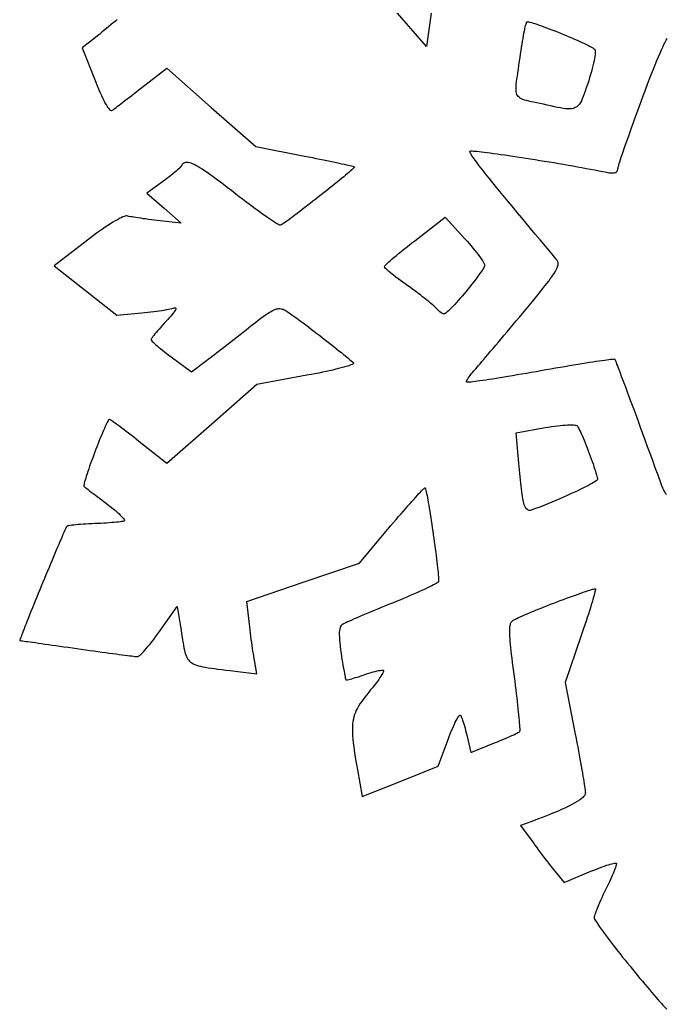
# Model space of a CAD drawing. Header units: millimetres. Extents: x -143 to 141, y -164 to 164.
# Drawn here: x -142.9 to -0.8, y -163.2 to 54.2 of the extents above; entities that cross this region are included whole.
import ezdxf

# ---------------------------------------------------------------- set-up
doc = ezdxf.new("R2010")
doc.units = ezdxf.units.MM
doc.layers.add('По умолчанию', color=7, linetype='Continuous', lineweight=30)

msp = doc.modelspace()

# ---------------------------------------------------------------- linework, layer by layer
at = {"layer": 'По умолчанию', "color": 18, "lineweight": 30, "true_color": 0x000000}
for points in [[(-52.02, 58.88), (-53.51, 48.36), (-53.51, 48.36), (-60.92, 56.82)], [(-121.49, 54.25), (-121.89, 53.9), (-122.33, 53.52), (-122.81, 53.13), (-123.3, 52.72), (-123.81, 52.3), (-124.32, 51.88), (-124.83, 51.47), (-125.32, 51.07), (-125.8, 50.69), (-126.25, 50.33), (-126.25, 50.33), (-129.15, 48.07), (-129.15, 48.07), (-126.32, 40.83), (-126.32, 40.83), (-125.95, 39.91), (-125.6, 39.06), (-125.27, 38.27), (-124.95, 37.56), (-124.64, 36.91), (-124.36, 36.34), (-124.09, 35.83), (-123.83, 35.4), (-123.6, 35.03), (-123.37, 34.74), (-123.17, 34.51), (-122.98, 34.36), (-122.81, 34.28), (-122.66, 34.27), (-122.52, 34.33), (-122.52, 34.33), (-122.39, 34.42), (-122.21, 34.56), (-121.99, 34.73), (-121.71, 34.94), (-121.39, 35.18), (-121.04, 35.46), (-120.65, 35.76), (-120.22, 36.08), (-119.77, 36.43), (-119.29, 36.8), (-118.79, 37.18), (-118.27, 37.59), (-117.73, 38), (-117.18, 38.42), (-116.62, 38.85), (-116.06, 39.29), (-116.06, 39.29), (-110.57, 43.53), (-110.57, 43.53), (-100.8, 34.94), (-100.8, 34.94), (-91.03, 26.34), (-91.03, 26.34), (-80.31, 24.25), (-80.31, 24.25), (-79.43, 24.08), (-78.58, 23.91), (-77.74, 23.74), (-76.92, 23.57), (-76.13, 23.41), (-75.37, 23.26), (-74.64, 23.11), (-73.94, 22.96), (-73.28, 22.82), (-72.66, 22.69), (-72.09, 22.56), (-71.56, 22.45), (-71.08, 22.34), (-70.65, 22.24), (-70.28, 22.15), (-69.96, 22.08), (-69.7, 22.01), (-69.51, 21.95), (-69.38, 21.91), (-69.33, 21.88), (-69.33, 21.88), (-69.33, 21.84), (-69.4, 21.75), (-69.52, 21.62), (-69.7, 21.45), (-69.93, 21.24), (-70.2, 21), (-70.52, 20.72), (-70.87, 20.41), (-71.27, 20.08), (-71.7, 19.72), (-72.16, 19.34), (-72.65, 18.94), (-73.16, 18.52), (-73.7, 18.08), (-74.26, 17.63), (-74.83, 17.17), (-75.42, 16.7), (-76.02, 16.23), (-76.62, 15.75), (-77.23, 15.27), (-77.84, 14.79), (-78.45, 14.31), (-79.05, 13.84), (-79.65, 13.38), (-80.24, 12.93), (-80.81, 12.49), (-81.36, 12.07), (-81.9, 11.66), (-82.41, 11.28), (-82.9, 10.91), (-83.35, 10.57), (-83.78, 10.26), (-84.17, 9.98), (-84.52, 9.73), (-84.83, 9.52), (-85.1, 9.34), (-85.32, 9.2), (-85.49, 9.1), (-85.61, 9.05), (-85.61, 9.05), (-85.69, 9.05), (-85.84, 9.1), (-86.04, 9.2), (-86.29, 9.33), (-86.59, 9.51), (-86.94, 9.73), (-87.33, 9.99), (-87.77, 10.28), (-88.25, 10.6), (-88.76, 10.96), (-89.31, 11.35), (-89.89, 11.76), (-90.51, 12.21), (-91.14, 12.67), (-91.81, 13.16), (-92.49, 13.67), (-93.2, 14.21), (-93.92, 14.75), (-94.65, 15.32), (-95.4, 15.9), (-95.4, 15.9), (-96.37, 16.65), (-97.29, 17.36), (-98.15, 18.01), (-98.96, 18.63), (-99.72, 19.19), (-100.42, 19.71), (-101.09, 20.19), (-101.7, 20.62), (-102.28, 21.01), (-102.81, 21.36), (-103.3, 21.68), (-103.76, 21.95), (-104.18, 22.18), (-104.57, 22.38), (-104.92, 22.54), (-105.25, 22.67), (-105.55, 22.76), (-105.82, 22.82), (-106.07, 22.85), (-106.3, 22.85), (-106.51, 22.81), (-106.7, 22.75), (-106.87, 22.66), (-107.03, 22.55), (-107.18, 22.4), (-107.31, 22.23), (-107.44, 22.04), (-107.44, 22.04), (-107.55, 21.89), (-107.72, 21.7), (-107.94, 21.48), (-108.21, 21.22), (-108.52, 20.94), (-108.87, 20.64), (-109.26, 20.32), (-109.67, 19.98), (-110.1, 19.64), (-110.55, 19.29), (-111.02, 18.94), (-111.49, 18.59), (-111.49, 18.59), (-114.96, 16.08), (-114.96, 16.08), (-111.18, 12.8), (-111.18, 12.8), (-107.41, 9.52), (-107.41, 9.52), (-112.71, 10.12), (-112.71, 10.12), (-113.34, 10.19), (-113.96, 10.26), (-114.57, 10.34), (-115.17, 10.42), (-115.76, 10.49), (-116.32, 10.57), (-116.85, 10.65), (-117.35, 10.72), (-117.8, 10.79), (-118.22, 10.86), (-118.59, 10.93), (-118.9, 10.98), (-119.15, 11.04), (-119.34, 11.09), (-119.34, 11.09), (-119.49, 11.1), (-119.7, 11.06), (-119.96, 10.98), (-120.26, 10.86), (-120.62, 10.7), (-121.01, 10.5), (-121.45, 10.26), (-121.92, 9.99), (-122.43, 9.69), (-122.97, 9.35), (-123.53, 8.99), (-124.12, 8.6), (-124.73, 8.18), (-125.36, 7.74), (-126, 7.28), (-126.66, 6.81), (-127.32, 6.31), (-127.99, 5.8), (-127.99, 5.8), (-135.32, 0.14), (-135.32, 0.14), (-128.43, -5.29), (-128.43, -5.29), (-121.55, -10.72), (-121.55, -10.72), (-116.04, -10.2), (-116.04, -10.2), (-115.39, -10.14), (-114.74, -10.07), (-114.09, -9.99), (-113.46, -9.92), (-112.84, -9.83), (-112.25, -9.75), (-111.69, -9.67), (-111.15, -9.59), (-110.66, -9.5), (-110.21, -9.42), (-109.81, -9.34), (-109.47, -9.27), (-109.18, -9.2), (-108.97, -9.13), (-108.97, -9.13), (-108.8, -9.09), (-108.69, -9.09), (-108.62, -9.14), (-108.6, -9.23), (-108.62, -9.36), (-108.7, -9.53), (-108.81, -9.74), (-108.96, -9.98), (-109.16, -10.26), (-109.4, -10.56), (-109.67, -10.9), (-109.99, -11.26), (-110.34, -11.65), (-110.72, -12.06), (-110.72, -12.06), (-111.14, -12.5), (-111.54, -12.93), (-111.92, -13.35), (-112.28, -13.76), (-112.61, -14.15), (-112.92, -14.51), (-113.2, -14.85), (-113.44, -15.16), (-113.65, -15.43), (-113.81, -15.66), (-113.94, -15.85), (-114.01, -16), (-114.04, -16.1), (-114.04, -16.1), (-114.01, -16.18), (-113.92, -16.31), (-113.78, -16.47), (-113.59, -16.67), (-113.34, -16.9), (-113.06, -17.16), (-112.73, -17.44), (-112.37, -17.75), (-111.97, -18.07), (-111.55, -18.42), (-111.09, -18.78), (-110.61, -19.15), (-110.11, -19.52), (-109.6, -19.9), (-109.6, -19.9), (-105.16, -23.16), (-105.16, -23.16), (-101.86, -20.69), (-101.86, -20.69), (-101.5, -20.41), (-101.08, -20.09), (-100.61, -19.74), (-100.11, -19.35), (-99.56, -18.93), (-98.99, -18.48), (-98.38, -18.02), (-97.76, -17.53), (-97.12, -17.03), (-96.46, -16.52), (-95.79, -16), (-95.13, -15.48), (-94.46, -14.95), (-93.8, -14.43), (-93.15, -13.92), (-92.52, -13.42), (-92.52, -13.42), (-91.78, -12.84), (-91.11, -12.31), (-90.48, -11.83), (-89.91, -11.4), (-89.38, -11.01), (-88.9, -10.67), (-88.45, -10.36), (-88.05, -10.1), (-87.67, -9.88), (-87.33, -9.69), (-87.01, -9.54), (-86.72, -9.43), (-86.44, -9.34), (-86.18, -9.29), (-85.94, -9.27), (-85.7, -9.27), (-85.47, -9.3), (-85.25, -9.36), (-85.02, -9.43), (-84.79, -9.53), (-84.56, -9.65), (-84.56, -9.65), (-84.37, -9.76), (-84.13, -9.91), (-83.83, -10.11), (-83.49, -10.34), (-83.1, -10.62), (-82.68, -10.92), (-82.21, -11.26), (-81.71, -11.62), (-81.18, -12.01), (-80.63, -12.42), (-80.05, -12.86), (-79.46, -13.3), (-78.85, -13.77), (-78.23, -14.24), (-77.6, -14.72), (-76.97, -15.21), (-76.34, -15.7), (-75.71, -16.19), (-75.08, -16.67), (-74.47, -17.15), (-73.88, -17.62), (-73.3, -18.08), (-72.74, -18.53), (-72.21, -18.95), (-71.71, -19.36), (-71.24, -19.74), (-70.81, -20.1), (-70.42, -20.43), (-70.07, -20.73), (-69.78, -20.99), (-69.53, -21.22), (-69.53, -21.22), (-69.5, -21.28), (-69.55, -21.36), (-69.67, -21.45), (-69.86, -21.54), (-70.11, -21.65), (-70.42, -21.77), (-70.79, -21.89), (-71.22, -22.02), (-71.7, -22.16), (-72.23, -22.31), (-72.81, -22.46), (-73.44, -22.61), (-74.11, -22.77), (-74.82, -22.93), (-75.57, -23.1), (-76.35, -23.26), (-77.17, -23.43), (-78.01, -23.6), (-78.88, -23.77), (-79.78, -23.93), (-79.78, -23.93), (-90.78, -25.94), (-90.78, -25.94), (-100.69, -34.63), (-100.69, -34.63), (-110.6, -43.32), (-110.6, -43.32), (-116.69, -38.45), (-116.69, -38.45), (-117.28, -37.99), (-117.85, -37.53), (-118.41, -37.09), (-118.96, -36.67), (-119.48, -36.26), (-119.98, -35.88), (-120.46, -35.52), (-120.91, -35.18), (-121.32, -34.87), (-121.71, -34.59), (-122.05, -34.34), (-122.36, -34.12), (-122.63, -33.93), (-122.85, -33.79), (-123.02, -33.68), (-123.14, -33.62), (-123.21, -33.59), (-123.21, -33.59), (-123.28, -33.63), (-123.37, -33.74), (-123.48, -33.91), (-123.61, -34.14), (-123.76, -34.43), (-123.93, -34.77), (-124.11, -35.16), (-124.3, -35.6), (-124.51, -36.07), (-124.73, -36.58), (-124.95, -37.12), (-125.19, -37.69), (-125.42, -38.28), (-125.67, -38.89), (-125.91, -39.51), (-126.15, -40.15), (-126.4, -40.78), (-126.64, -41.42), (-126.87, -42.06), (-127.1, -42.69), (-127.33, -43.31), (-127.54, -43.91), (-127.74, -44.49), (-127.93, -45.04), (-128.11, -45.57), (-128.27, -46.07), (-128.41, -46.52), (-128.53, -46.94), (-128.64, -47.31), (-128.72, -47.63), (-128.77, -47.89), (-128.81, -48.1), (-128.81, -48.24), (-128.78, -48.31), (-128.78, -48.31), (-128.71, -48.38), (-128.58, -48.49), (-128.39, -48.64), (-128.15, -48.83), (-127.87, -49.05), (-127.54, -49.3), (-127.17, -49.59), (-126.77, -49.89), (-126.33, -50.22), (-125.87, -50.57), (-125.39, -50.94), (-124.88, -51.32), (-124.36, -51.71), (-123.82, -52.11), (-123.82, -52.11), (-123.3, -52.51), (-122.8, -52.9), (-122.33, -53.28), (-121.89, -53.65), (-121.48, -54), (-121.12, -54.33), (-120.8, -54.64), (-120.52, -54.92), (-120.29, -55.18), (-120.11, -55.4), (-119.98, -55.59), (-119.91, -55.74), (-119.9, -55.85), (-119.96, -55.92), (-119.96, -55.92), (-120.08, -55.97), (-120.27, -56.02), (-120.53, -56.07), (-120.85, -56.12), (-121.23, -56.17), (-121.67, -56.21), (-122.15, -56.26), (-122.67, -56.31), (-123.23, -56.35), (-123.82, -56.39), (-124.44, -56.43), (-125.08, -56.46), (-125.74, -56.49), (-126.41, -56.52), (-126.41, -56.52), (-127.08, -56.54), (-127.74, -56.58), (-128.37, -56.61), (-128.97, -56.65), (-129.55, -56.69), (-130.09, -56.73), (-130.59, -56.78), (-131.04, -56.83), (-131.45, -56.88), (-131.8, -56.93), (-132.09, -56.98), (-132.31, -57.02), (-132.47, -57.07), (-132.56, -57.12), (-132.56, -57.12), (-132.6, -57.19), (-132.67, -57.32), (-132.77, -57.52), (-132.89, -57.78), (-133.04, -58.1), (-133.21, -58.48), (-133.4, -58.91), (-133.61, -59.38), (-133.83, -59.91), (-134.08, -60.47), (-134.33, -61.08), (-134.61, -61.72), (-134.89, -62.39), (-135.19, -63.1), (-135.5, -63.83), (-135.81, -64.58), (-136.14, -65.36), (-136.47, -66.15), (-136.8, -66.96), (-137.14, -67.77), (-137.48, -68.6), (-137.82, -69.42), (-138.16, -70.25), (-138.5, -71.08), (-138.84, -71.9), (-139.17, -72.71), (-139.5, -73.51), (-139.82, -74.3), (-140.13, -75.06), (-140.43, -75.81), (-140.72, -76.53), (-141, -77.22), (-141.26, -77.88), (-141.51, -78.51), (-141.75, -79.1), (-141.96, -79.65), (-142.16, -80.15), (-142.33, -80.61), (-142.49, -81.02), (-142.62, -81.37), (-142.73, -81.66), (-142.81, -81.9), (-142.87, -82.07), (-142.89, -82.18), (-142.89, -82.21), (-142.89, -82.21), (-142.84, -82.22), (-142.72, -82.23), (-142.52, -82.26), (-142.26, -82.3), (-141.94, -82.34), (-141.55, -82.39), (-141.11, -82.45), (-140.61, -82.52), (-140.06, -82.6), (-139.46, -82.68), (-138.81, -82.78), (-138.12, -82.87), (-137.38, -82.98), (-136.61, -83.08), (-135.8, -83.2), (-134.96, -83.32), (-134.09, -83.44), (-133.19, -83.57), (-132.27, -83.7), (-131.33, -83.83), (-130.37, -83.97), (-130.37, -83.97), (-129.4, -84.1), (-128.45, -84.24), (-127.52, -84.37), (-126.6, -84.5), (-125.71, -84.62), (-124.85, -84.74), (-124.01, -84.85), (-123.21, -84.96), (-122.44, -85.07), (-121.71, -85.16), (-121.02, -85.26), (-120.37, -85.34), (-119.77, -85.42), (-119.22, -85.49), (-118.73, -85.55), (-118.29, -85.6), (-117.91, -85.65), (-117.59, -85.69), (-117.34, -85.71), (-117.15, -85.73), (-117.04, -85.74), (-117.04, -85.74), (-116.91, -85.7), (-116.74, -85.61), (-116.53, -85.46), (-116.29, -85.25), (-116.02, -84.99), (-115.71, -84.67), (-115.38, -84.32), (-115.03, -83.92), (-114.66, -83.48), (-114.27, -83.01), (-113.87, -82.5), (-113.46, -81.97), (-113.04, -81.41), (-112.61, -80.82), (-112.19, -80.22), (-112.19, -80.22), (-108.31, -74.7), (-108.31, -74.7), (-107.59, -79.12), (-107.59, -79.12), (-107.45, -79.95), (-107.33, -80.73), (-107.22, -81.46), (-107.12, -82.13), (-107.01, -82.75), (-106.91, -83.32), (-106.81, -83.85), (-106.7, -84.34), (-106.59, -84.78), (-106.46, -85.19), (-106.33, -85.56), (-106.17, -85.89), (-106, -86.2), (-105.81, -86.47), (-105.6, -86.72), (-105.35, -86.94), (-105.08, -87.14), (-104.78, -87.32), (-104.44, -87.48), (-104.06, -87.62), (-103.64, -87.75), (-103.18, -87.87), (-102.67, -87.98), (-102.12, -88.09), (-101.51, -88.19), (-100.85, -88.28), (-100.13, -88.38), (-99.35, -88.48), (-98.5, -88.58), (-97.6, -88.69), (-96.62, -88.81), (-95.57, -88.94), (-95.57, -88.94), (-90.81, -89.55), (-90.81, -89.55), (-91.33, -86.54), (-91.33, -86.54), (-91.4, -86.13), (-91.47, -85.65), (-91.55, -85.13), (-91.64, -84.55), (-91.73, -83.94), (-91.82, -83.3), (-91.91, -82.63), (-92, -81.95), (-92.09, -81.26), (-92.18, -80.57), (-92.26, -79.89), (-92.34, -79.22), (-92.42, -78.58), (-92.42, -78.58), (-92.99, -73.62), (-92.99, -73.62), (-80.62, -69.42), (-80.62, -69.42), (-68.24, -65.22), (-68.24, -65.22), (-61.31, -56.96), (-61.31, -56.96), (-60.74, -56.29), (-60.18, -55.63), (-59.63, -54.98), (-59.09, -54.36), (-58.57, -53.75), (-58.06, -53.17), (-57.58, -52.61), (-57.11, -52.08), (-56.66, -51.58), (-56.24, -51.11), (-55.85, -50.68), (-55.49, -50.28), (-55.15, -49.92), (-54.85, -49.6), (-54.58, -49.33), (-54.35, -49.1), (-54.15, -48.91), (-54, -48.77), (-53.89, -48.69), (-53.82, -48.66), (-53.82, -48.66), (-53.78, -48.7), (-53.73, -48.8), (-53.68, -48.98), (-53.61, -49.23), (-53.54, -49.53), (-53.46, -49.9), (-53.38, -50.32), (-53.29, -50.79), (-53.2, -51.3), (-53.1, -51.86), (-53, -52.46), (-52.89, -53.09), (-52.78, -53.76), (-52.67, -54.45), (-52.56, -55.17), (-52.45, -55.9), (-52.33, -56.66), (-52.22, -57.42), (-52.11, -58.19), (-52, -58.97), (-51.89, -59.75), (-51.78, -60.53), (-51.68, -61.3), (-51.58, -62.06), (-51.48, -62.8), (-51.39, -63.53), (-51.3, -64.23), (-51.22, -64.91), (-51.14, -65.56), (-51.07, -66.17), (-51.01, -66.75), (-50.96, -67.29), (-50.91, -67.78), (-50.88, -68.22), (-50.85, -68.61), (-50.84, -68.95), (-50.83, -69.22), (-50.83, -69.22), (-50.86, -69.29), (-50.96, -69.39), (-51.13, -69.51), (-51.35, -69.65), (-51.63, -69.82), (-51.97, -70), (-52.36, -70.21), (-52.8, -70.43), (-53.29, -70.66), (-53.82, -70.91), (-54.39, -71.18), (-55, -71.46), (-55.65, -71.75), (-56.34, -72.05), (-57.05, -72.35), (-57.79, -72.67), (-58.56, -72.99), (-59.35, -73.32), (-60.17, -73.65), (-61, -73.98), (-61, -73.98), (-61.87, -74.33), (-62.74, -74.68), (-63.59, -75.02), (-64.41, -75.36), (-65.22, -75.69), (-66, -76.02), (-66.75, -76.33), (-67.46, -76.63), (-68.14, -76.92), (-68.77, -77.2), (-69.37, -77.46), (-69.91, -77.7), (-70.41, -77.92), (-70.85, -78.12), (-71.23, -78.31), (-71.56, -78.46), (-71.82, -78.6), (-72.01, -78.71), (-72.13, -78.79), (-72.13, -78.79), (-72.27, -78.93), (-72.39, -79.13), (-72.49, -79.38), (-72.57, -79.68), (-72.62, -80.04), (-72.66, -80.45), (-72.67, -80.92), (-72.65, -81.46), (-72.62, -82.05), (-72.56, -82.71), (-72.48, -83.43), (-72.38, -84.22), (-72.26, -85.08), (-72.26, -85.08), (-72.16, -85.72), (-72.07, -86.35), (-71.97, -86.95), (-71.87, -87.53), (-71.78, -88.07), (-71.69, -88.58), (-71.61, -89.05), (-71.53, -89.48), (-71.46, -89.85), (-71.39, -90.18), (-71.34, -90.44), (-71.29, -90.64), (-71.24, -90.78), (-71.21, -90.84), (-71.21, -90.84), (-71.15, -90.86), (-71.02, -90.86), (-70.83, -90.83), (-70.58, -90.77), (-70.28, -90.7), (-69.94, -90.61), (-69.56, -90.5), (-69.14, -90.37), (-68.68, -90.23), (-68.2, -90.08), (-67.7, -89.91), (-67.19, -89.73), (-67.19, -89.73), (-66.67, -89.55), (-66.16, -89.39), (-65.67, -89.24), (-65.21, -89.11), (-64.77, -88.99), (-64.37, -88.9), (-64.01, -88.83), (-63.69, -88.77), (-63.42, -88.74), (-63.2, -88.74), (-63.05, -88.75), (-62.96, -88.8), (-62.96, -88.8), (-62.93, -88.88), (-62.96, -89.01), (-63.03, -89.19), (-63.15, -89.43), (-63.3, -89.7), (-63.5, -90.02), (-63.74, -90.37), (-64, -90.76), (-64.3, -91.18), (-64.63, -91.62), (-64.99, -92.08), (-65.37, -92.57), (-65.77, -93.06), (-66.19, -93.57), (-66.19, -93.57), (-66.64, -94.12), (-67.07, -94.65), (-67.45, -95.16), (-67.81, -95.65), (-68.13, -96.13), (-68.43, -96.6), (-68.69, -97.07), (-68.92, -97.54), (-69.13, -98.01), (-69.3, -98.5), (-69.45, -98.99), (-69.57, -99.5), (-69.66, -100.03), (-69.73, -100.59), (-69.77, -101.18), (-69.79, -101.79), (-69.78, -102.45), (-69.74, -103.14), (-69.69, -103.88), (-69.61, -104.67), (-69.5, -105.51), (-69.38, -106.4), (-69.23, -107.36), (-69.07, -108.38), (-68.88, -109.47), (-68.68, -110.63), (-68.68, -110.63), (-67.63, -116.51), (-67.63, -116.51), (-59.26, -113.17), (-59.26, -113.17), (-50.9, -109.84), (-50.9, -109.84), (-48.75, -103.96), (-48.75, -103.96), (-48.51, -103.33), (-48.27, -102.72), (-48.04, -102.14), (-47.81, -101.59), (-47.59, -101.08), (-47.37, -100.6), (-47.17, -100.17), (-46.97, -99.78), (-46.79, -99.44), (-46.62, -99.16), (-46.47, -98.92), (-46.34, -98.75), (-46.23, -98.64), (-46.13, -98.59), (-46.06, -98.62), (-46.06, -98.62), (-45.98, -98.72), (-45.89, -98.9), (-45.78, -99.13), (-45.67, -99.41), (-45.55, -99.74), (-45.42, -100.12), (-45.29, -100.53), (-45.16, -100.98), (-45.03, -101.45), (-44.9, -101.95), (-44.77, -102.46), (-44.64, -102.99), (-44.64, -102.99), (-43.76, -106.83), (-43.76, -106.83), (-38.53, -104.69), (-38.53, -104.69), (-37.92, -104.44), (-37.33, -104.19), (-36.75, -103.95), (-36.2, -103.72), (-35.68, -103.49), (-35.19, -103.28), (-34.74, -103.08), (-34.33, -102.9), (-33.96, -102.73), (-33.65, -102.58), (-33.39, -102.45), (-33.18, -102.35), (-33.04, -102.27), (-32.97, -102.22), (-32.97, -102.22), (-32.95, -102.15), (-32.93, -102.01), (-32.93, -101.8), (-32.94, -101.51), (-32.96, -101.17), (-32.99, -100.76), (-33.02, -100.29), (-33.07, -99.76), (-33.12, -99.18), (-33.18, -98.55), (-33.25, -97.88), (-33.33, -97.16), (-33.41, -96.4), (-33.5, -95.6), (-33.6, -94.77), (-33.7, -93.91), (-33.81, -93.02), (-33.92, -92.1), (-34.04, -91.17), (-34.16, -90.21), (-34.16, -90.21), (-34.31, -89.08), (-34.44, -88.03), (-34.57, -87.04), (-34.68, -86.12), (-34.78, -85.27), (-34.87, -84.47), (-34.95, -83.74), (-35.02, -83.06), (-35.08, -82.44), (-35.13, -81.87), (-35.16, -81.35), (-35.19, -80.88), (-35.2, -80.45), (-35.2, -80.06), (-35.2, -79.71), (-35.18, -79.4), (-35.15, -79.12), (-35.11, -78.88), (-35.06, -78.66), (-35, -78.47), (-34.93, -78.31), (-34.85, -78.16), (-34.76, -78.03), (-34.65, -77.92), (-34.54, -77.83), (-34.42, -77.74), (-34.42, -77.74), (-34.23, -77.63), (-33.97, -77.5), (-33.66, -77.34), (-33.3, -77.17), (-32.89, -76.98), (-32.43, -76.78), (-31.93, -76.57), (-31.4, -76.34), (-30.83, -76.1), (-30.23, -75.85), (-29.6, -75.59), (-28.95, -75.33), (-28.28, -75.07), (-27.6, -74.79), (-26.91, -74.52), (-26.21, -74.25), (-25.5, -73.98), (-24.8, -73.7), (-24.09, -73.44), (-23.4, -73.18), (-22.72, -72.92), (-22.05, -72.67), (-21.4, -72.44), (-20.78, -72.21), (-20.18, -71.99), (-19.6, -71.79), (-19.07, -71.61), (-18.57, -71.44), (-18.11, -71.29), (-17.7, -71.15), (-17.34, -71.04), (-17.02, -70.95), (-16.77, -70.89), (-16.57, -70.85), (-16.44, -70.84), (-16.38, -70.85), (-16.38, -70.85), (-16.37, -70.92), (-16.38, -71.05), (-16.42, -71.26), (-16.48, -71.53), (-16.56, -71.86), (-16.66, -72.25), (-16.79, -72.7), (-16.93, -73.2), (-17.1, -73.75), (-17.28, -74.35), (-17.47, -74.99), (-17.69, -75.67), (-17.92, -76.39), (-18.16, -77.14), (-18.41, -77.92), (-18.68, -78.73), (-18.96, -79.56), (-19.25, -80.41), (-19.54, -81.29), (-19.54, -81.29), (-23.01, -91.41), (-23.01, -91.41), (-20.79, -102.82), (-20.79, -102.82), (-20.61, -103.76), (-20.43, -104.69), (-20.25, -105.6), (-20.09, -106.49), (-19.92, -107.37), (-19.77, -108.22), (-19.62, -109.04), (-19.48, -109.83), (-19.35, -110.59), (-19.22, -111.31), (-19.11, -111.99), (-19, -112.62), (-18.91, -113.21), (-18.82, -113.74), (-18.75, -114.22), (-18.69, -114.64), (-18.64, -115), (-18.61, -115.3), (-18.59, -115.53), (-18.58, -115.68), (-18.58, -115.68), (-18.62, -115.91), (-18.73, -116.16), (-18.91, -116.41), (-19.17, -116.68), (-19.5, -116.97), (-19.9, -117.27), (-20.37, -117.58), (-20.91, -117.91), (-21.53, -118.25), (-22.22, -118.61), (-22.98, -118.98), (-23.82, -119.36), (-24.72, -119.76), (-25.7, -120.18), (-26.75, -120.6), (-27.87, -121.04), (-29.07, -121.5), (-30.33, -121.97), (-30.33, -121.97), (-32.82, -122.88), (-32.82, -122.88), (-30.08, -126.63), (-30.08, -126.63), (-29.69, -127.17), (-29.28, -127.72), (-28.85, -128.29), (-28.41, -128.87), (-27.98, -129.45), (-27.54, -130.02), (-27.11, -130.58), (-26.7, -131.12), (-26.3, -131.62), (-25.93, -132.09), (-25.59, -132.52), (-25.29, -132.89), (-25.29, -132.89), (-23.25, -135.39), (-23.25, -135.39), (-17.72, -133.06), (-17.72, -133.06), (-17.12, -132.81), (-16.53, -132.57), (-15.95, -132.35), (-15.4, -132.14), (-14.88, -131.94), (-14.38, -131.77), (-13.91, -131.61), (-13.48, -131.47), (-13.09, -131.35), (-12.74, -131.25), (-12.44, -131.18), (-12.19, -131.13), (-12, -131.1), (-11.86, -131.11), (-11.78, -131.14), (-11.78, -131.14), (-11.75, -131.21), (-11.76, -131.35), (-11.79, -131.54), (-11.86, -131.79), (-11.96, -132.09), (-12.08, -132.43), (-12.22, -132.82), (-12.39, -133.24), (-12.59, -133.7), (-12.8, -134.2), (-13.03, -134.72), (-13.29, -135.26), (-13.56, -135.83), (-13.84, -136.41), (-14.14, -137.01), (-14.14, -137.01), (-14.43, -137.6), (-14.72, -138.19), (-14.99, -138.77), (-15.25, -139.33), (-15.49, -139.87), (-15.71, -140.38), (-15.91, -140.87), (-16.09, -141.32), (-16.25, -141.74), (-16.38, -142.11), (-16.49, -142.45), (-16.57, -142.73), (-16.62, -142.96), (-16.64, -143.14), (-16.62, -143.26), (-16.62, -143.26), (-16.56, -143.42), (-16.44, -143.63), (-16.29, -143.89), (-16.09, -144.2), (-15.86, -144.55), (-15.59, -144.93), (-15.29, -145.36), (-14.96, -145.82), (-14.6, -146.31), (-14.21, -146.83), (-13.8, -147.38), (-13.36, -147.95), (-12.91, -148.55), (-12.43, -149.16), (-11.94, -149.79), (-11.43, -150.44), (-10.91, -151.09), (-10.38, -151.76), (-9.85, -152.43), (-9.3, -153.11), (-8.76, -153.78), (-8.21, -154.46), (-7.66, -155.13), (-7.12, -155.8), (-6.57, -156.45), (-6.04, -157.1), (-5.51, -157.73), (-5, -158.34), (-4.5, -158.93), (-4.01, -159.5), (-3.54, -160.05), (-3.09, -160.57), (-2.66, -161.06), (-2.25, -161.52), (-1.87, -161.94), (-1.52, -162.32), (-1.2, -162.67), (-0.91, -162.97), (-0.65, -163.23)]]:
    msp.add_lwpolyline(points, dxfattribs=at)
at = {"layer": 'По умолчанию', "color": 18, "lineweight": 30, "true_color": 0x000000, "extrusion": (0, 0, -1)}
for points in [[(26.96, 35.45), (27.79, 35.63), (28.56, 35.79), (29.27, 35.94), (29.91, 36.08), (30.49, 36.2), (31.02, 36.33), (31.5, 36.45), (31.92, 36.57), (32.29, 36.7), (32.62, 36.84), (32.9, 36.99), (33.14, 37.16), (33.34, 37.35), (33.5, 37.57), (33.63, 37.81), (33.72, 38.08), (33.78, 38.39), (33.81, 38.74), (33.82, 39.13), (33.8, 39.57), (33.76, 40.05), (33.7, 40.59), (33.62, 41.19), (33.53, 41.84), (33.42, 42.56), (33.31, 43.35), (33.18, 44.21), (33.05, 45.15), (33.05, 45.15), (32.94, 45.92), (32.83, 46.68), (32.72, 47.43), (32.61, 48.14), (32.5, 48.84), (32.39, 49.5), (32.28, 50.12), (32.17, 50.71), (32.07, 51.26), (31.97, 51.77), (31.88, 52.22), (31.79, 52.62), (31.7, 52.97), (31.62, 53.26), (31.55, 53.48), (31.49, 53.64), (31.44, 53.72), (31.44, 53.72), (31.36, 53.75), (31.21, 53.75), (31.01, 53.72), (30.75, 53.67), (30.44, 53.59), (30.08, 53.48), (29.67, 53.36), (29.23, 53.21), (28.74, 53.05), (28.23, 52.87), (27.68, 52.67), (27.11, 52.46), (26.52, 52.24), (25.92, 52.01), (25.3, 51.76), (24.67, 51.52), (24.04, 51.26), (23.41, 51), (22.78, 50.74), (22.15, 50.48), (21.54, 50.22), (20.94, 49.96), (20.37, 49.7), (19.81, 49.45), (19.29, 49.21), (18.79, 48.98), (18.33, 48.76), (17.91, 48.54), (17.53, 48.35), (17.2, 48.16), (16.92, 48), (16.69, 47.85), (16.53, 47.73), (16.53, 47.73), (16.46, 47.62), (16.42, 47.45), (16.41, 47.21), (16.42, 46.91), (16.45, 46.55), (16.5, 46.14), (16.58, 45.68), (16.67, 45.18), (16.79, 44.64), (16.93, 44.06), (17.08, 43.46), (17.25, 42.82), (17.43, 42.17), (17.64, 41.49), (17.85, 40.8), (17.85, 40.8), (18.12, 39.98), (18.37, 39.22), (18.6, 38.53), (18.82, 37.91), (19.04, 37.34), (19.25, 36.84), (19.46, 36.4), (19.68, 36.01), (19.9, 35.67), (20.14, 35.39), (20.39, 35.15), (20.66, 34.96), (20.96, 34.82), (21.29, 34.71), (21.65, 34.65), (22.04, 34.62), (22.47, 34.63), (22.95, 34.66), (23.48, 34.73), (24.06, 34.83), (24.69, 34.95), (25.38, 35.1), (26.14, 35.26), (26.96, 35.45)], [(1.98, -47.59), (2.6, -45.9), (3.2, -44.26), (3.78, -42.67), (4.34, -41.12), (4.89, -39.62), (5.42, -38.17), (5.94, -36.76), (6.43, -35.41), (6.91, -34.11), (7.37, -32.87), (7.81, -31.67), (8.23, -30.53), (8.63, -29.45), (9.01, -28.42), (9.37, -27.45), (9.71, -26.54), (10.03, -25.69), (10.32, -24.89), (10.6, -24.16), (10.85, -23.49), (11.08, -22.89), (11.29, -22.35), (11.47, -21.87), (11.63, -21.46), (11.77, -21.12), (11.88, -20.84), (11.96, -20.63), (12.03, -20.5), (12.06, -20.43), (12.06, -20.43), (12.12, -20.42), (12.24, -20.41), (12.44, -20.42), (12.71, -20.44), (13.03, -20.48), (13.43, -20.52), (13.88, -20.58), (14.39, -20.65), (14.95, -20.73), (15.57, -20.82), (16.23, -20.92), (16.95, -21.03), (17.71, -21.15), (18.51, -21.27), (19.35, -21.41), (20.23, -21.55), (21.15, -21.7), (22.09, -21.86), (23.07, -22.03), (24.08, -22.2), (25.11, -22.38), (26.16, -22.56), (27.24, -22.75), (28.33, -22.94), (28.33, -22.94), (29.42, -23.14), (30.5, -23.33), (31.55, -23.51), (32.58, -23.69), (33.59, -23.86), (34.57, -24.02), (35.52, -24.18), (36.44, -24.33), (37.32, -24.48), (38.17, -24.61), (38.97, -24.74), (39.73, -24.86), (40.45, -24.97), (41.12, -25.07), (41.74, -25.16), (42.31, -25.23), (42.83, -25.3), (43.28, -25.36), (43.68, -25.41), (44.01, -25.44), (44.28, -25.46), (44.49, -25.47), (44.62, -25.47), (44.68, -25.45), (44.68, -25.45), (44.71, -25.37), (44.69, -25.23), (44.62, -25.05), (44.5, -24.83), (44.35, -24.57), (44.15, -24.29), (43.92, -23.97), (43.66, -23.64), (43.38, -23.3), (43.06, -22.94), (43.06, -22.94), (42.89, -22.74), (42.66, -22.48), (42.39, -22.17), (42.07, -21.8), (41.71, -21.39), (41.32, -20.92), (40.89, -20.42), (40.42, -19.87), (39.92, -19.28), (39.4, -18.66), (38.85, -18.01), (38.27, -17.33), (37.67, -16.62), (37.06, -15.89), (36.42, -15.13), (35.77, -14.36), (35.12, -13.57), (34.45, -12.77), (33.77, -11.96), (33.09, -11.15), (32.4, -10.33), (32.4, -10.33), (31.62, -9.39), (30.89, -8.51), (30.21, -7.68), (29.57, -6.9), (28.98, -6.17), (28.43, -5.49), (27.92, -4.86), (27.45, -4.27), (27.03, -3.72), (26.64, -3.21), (26.29, -2.74), (25.98, -2.3), (25.7, -1.9), (25.45, -1.53), (25.24, -1.19), (25.06, -0.87), (24.9, -0.59), (24.78, -0.32), (24.69, -0.08), (24.62, 0.15), (24.57, 0.35), (24.55, 0.54), (24.55, 0.72), (24.57, 0.88), (24.61, 1.04), (24.67, 1.19), (24.75, 1.33), (24.85, 1.47), (24.96, 1.61), (24.96, 1.61), (26.19, 3.07), (27.37, 4.47), (28.5, 5.82), (29.58, 7.11), (30.62, 8.35), (31.61, 9.54), (32.56, 10.67), (33.47, 11.75), (34.33, 12.79), (35.14, 13.77), (35.92, 14.71), (36.65, 15.6), (37.35, 16.44), (38, 17.24), (38.62, 18), (39.2, 18.71), (39.74, 19.38), (40.24, 20.01), (40.71, 20.59), (41.14, 21.14), (41.54, 21.65), (41.9, 22.12), (42.23, 22.56), (42.53, 22.96), (42.8, 23.33), (43.04, 23.66), (43.25, 23.96), (43.43, 24.22), (43.58, 24.46), (43.7, 24.67), (43.8, 24.85), (43.87, 25), (43.92, 25.12), (43.94, 25.22), (43.94, 25.29), (43.91, 25.34), (43.91, 25.34), (43.84, 25.36), (43.69, 25.38), (43.47, 25.38), (43.18, 25.36), (42.83, 25.34), (42.41, 25.3), (41.93, 25.25), (41.39, 25.19), (40.8, 25.12), (40.16, 25.04), (39.48, 24.95), (38.74, 24.85), (37.97, 24.75), (37.15, 24.63), (36.3, 24.51), (35.42, 24.38), (34.51, 24.24), (33.57, 24.1), (32.61, 23.95), (31.63, 23.8), (30.63, 23.64), (29.61, 23.48), (28.59, 23.31), (27.55, 23.14), (26.51, 22.97), (25.47, 22.8), (24.43, 22.62), (23.4, 22.44), (22.37, 22.26), (21.35, 22.08), (20.34, 21.9), (19.35, 21.72), (18.38, 21.55), (17.43, 21.37), (16.51, 21.19), (15.62, 21.02), (14.75, 20.85), (13.92, 20.69), (13.92, 20.69), (13.4, 20.59), (12.94, 20.54), (12.55, 20.53), (12.21, 20.56), (11.95, 20.64), (11.74, 20.76), (11.59, 20.92), (11.49, 21.12), (11.46, 21.37), (11.46, 21.37), (11.44, 21.48), (11.4, 21.66), (11.34, 21.91), (11.25, 22.21), (11.14, 22.58), (11.01, 23), (10.85, 23.48), (10.68, 24.01), (10.49, 24.58), (10.27, 25.21), (10.05, 25.88), (9.8, 26.59), (9.54, 27.34), (9.26, 28.12), (8.97, 28.95), (8.66, 29.8), (8.35, 30.68), (8.02, 31.59), (7.68, 32.53), (7.33, 33.48), (6.97, 34.46), (6.61, 35.46), (6.23, 36.47), (5.85, 37.49), (5.85, 37.49), (5.36, 38.79), (4.9, 40.03), (4.45, 41.2), (4.02, 42.31), (3.61, 43.35), (3.22, 44.32), (2.85, 45.23), (2.5, 46.08), (2.17, 46.85), (1.86, 47.56), (1.57, 48.2), (1.3, 48.78), (1.05, 49.28), (0.83, 49.72), (0.62, 50.09)], [(51.29, -9.27), (51.44, -9.09), (51.66, -8.88), (51.92, -8.64), (52.23, -8.36), (52.58, -8.06), (52.97, -7.74), (53.4, -7.39), (53.86, -7.03), (54.34, -6.65), (54.85, -6.26), (55.38, -5.86), (55.92, -5.46), (56.48, -5.05), (57.04, -4.65), (57.61, -4.25), (57.61, -4.25), (58.17, -3.85), (58.71, -3.46), (59.23, -3.08), (59.73, -2.7), (60.21, -2.35), (60.65, -2), (61.06, -1.68), (61.43, -1.38), (61.77, -1.1), (62.06, -0.84), (62.3, -0.62), (62.5, -0.43), (62.65, -0.27), (62.73, -0.15), (62.77, -0.07), (62.77, -0.07), (62.73, 0.01), (62.64, 0.13), (62.5, 0.3), (62.3, 0.5), (62.04, 0.74), (61.74, 1.02), (61.4, 1.33), (61.01, 1.67), (60.58, 2.03), (60.12, 2.42), (59.62, 2.84), (59.09, 3.27), (58.53, 3.72), (57.95, 4.19), (57.34, 4.66), (56.71, 5.15), (56.07, 5.65), (56.07, 5.65), (49.38, 10.8), (49.38, 10.8), (45.06, 6.06), (45.06, 6.06), (44.59, 5.54), (44.14, 5.03), (43.7, 4.52), (43.28, 4.02), (42.88, 3.53), (42.51, 3.06), (42.16, 2.62), (41.85, 2.19), (41.56, 1.8), (41.32, 1.44), (41.11, 1.12), (40.94, 0.83), (40.81, 0.59), (40.73, 0.4), (40.7, 0.25), (40.7, 0.25), (40.73, 0.12), (40.8, -0.07), (40.92, -0.3), (41.08, -0.59), (41.29, -0.91), (41.53, -1.27), (41.81, -1.66), (42.11, -2.08), (42.44, -2.53), (42.8, -3), (43.18, -3.49), (43.57, -3.98), (43.97, -4.49), (44.39, -5), (44.81, -5.51), (45.24, -6.02), (45.66, -6.52), (46.09, -7.01), (46.5, -7.48), (46.9, -7.93), (47.3, -8.36), (47.67, -8.76), (48.02, -9.13), (48.35, -9.46), (48.65, -9.75), (48.92, -9.99), (49.16, -10.19), (49.36, -10.33), (49.52, -10.42), (49.52, -10.42), (49.66, -10.44), (49.84, -10.4), (50.05, -10.32), (50.29, -10.18), (50.53, -10), (50.79, -9.79), (51.04, -9.54), (51.29, -9.27)], [(32.11, -51.99), (32.17, -51.73), (32.23, -51.4), (32.3, -51), (32.37, -50.55), (32.44, -50.04), (32.52, -49.49), (32.6, -48.89), (32.68, -48.26), (32.76, -47.6), (32.84, -46.91), (32.92, -46.2), (33, -45.47), (33.07, -44.73), (33.14, -43.99), (33.21, -43.26), (33.21, -43.26), (33.81, -36.57), (33.81, -36.57), (27.43, -35.43), (27.43, -35.43), (26.73, -35.31), (26.05, -35.2), (25.38, -35.1), (24.73, -35.02), (24.12, -34.95), (23.53, -34.9), (22.98, -34.86), (22.47, -34.83), (22, -34.82), (21.58, -34.82), (21.21, -34.83), (20.9, -34.86), (20.66, -34.91), (20.47, -34.97), (20.36, -35.04), (20.36, -35.04), (20.26, -35.17), (20.14, -35.37), (20, -35.63), (19.85, -35.95), (19.67, -36.32), (19.49, -36.73), (19.29, -37.19), (19.08, -37.68), (18.86, -38.2), (18.64, -38.75), (18.41, -39.32), (18.19, -39.9), (17.96, -40.49), (17.73, -41.09), (17.51, -41.68), (17.3, -42.27), (17.09, -42.85), (16.89, -43.41), (16.71, -43.95), (16.54, -44.46), (16.38, -44.93), (16.25, -45.37), (16.13, -45.77), (16.04, -46.11), (15.97, -46.4), (15.93, -46.64), (15.91, -46.8), (15.91, -46.8), (15.95, -46.89), (16.06, -47.01), (16.23, -47.15), (16.47, -47.32), (16.78, -47.51), (17.14, -47.72), (17.56, -47.95), (18.03, -48.2), (18.56, -48.47), (19.13, -48.75), (19.75, -49.05), (20.4, -49.36), (21.1, -49.68), (21.83, -50.01), (22.6, -50.35), (23.39, -50.7), (24.21, -51.06), (25.06, -51.41), (25.92, -51.78), (26.8, -52.14), (27.7, -52.51), (28.61, -52.87), (29.53, -53.23), (30.46, -53.59), (30.46, -53.59), (30.68, -53.64), (30.9, -53.63), (31.12, -53.56), (31.33, -53.42), (31.52, -53.24), (31.7, -52.99), (31.86, -52.7), (32, -52.37), (32.11, -51.99)], [(0.78, -50.14), (0.96, -49.89), (1.14, -49.56), (1.34, -49.17), (1.55, -48.71), (1.76, -48.18), (1.98, -47.59)]]:
    msp.add_lwpolyline(points, dxfattribs=at)

doc.saveas('drawing.dxf')
